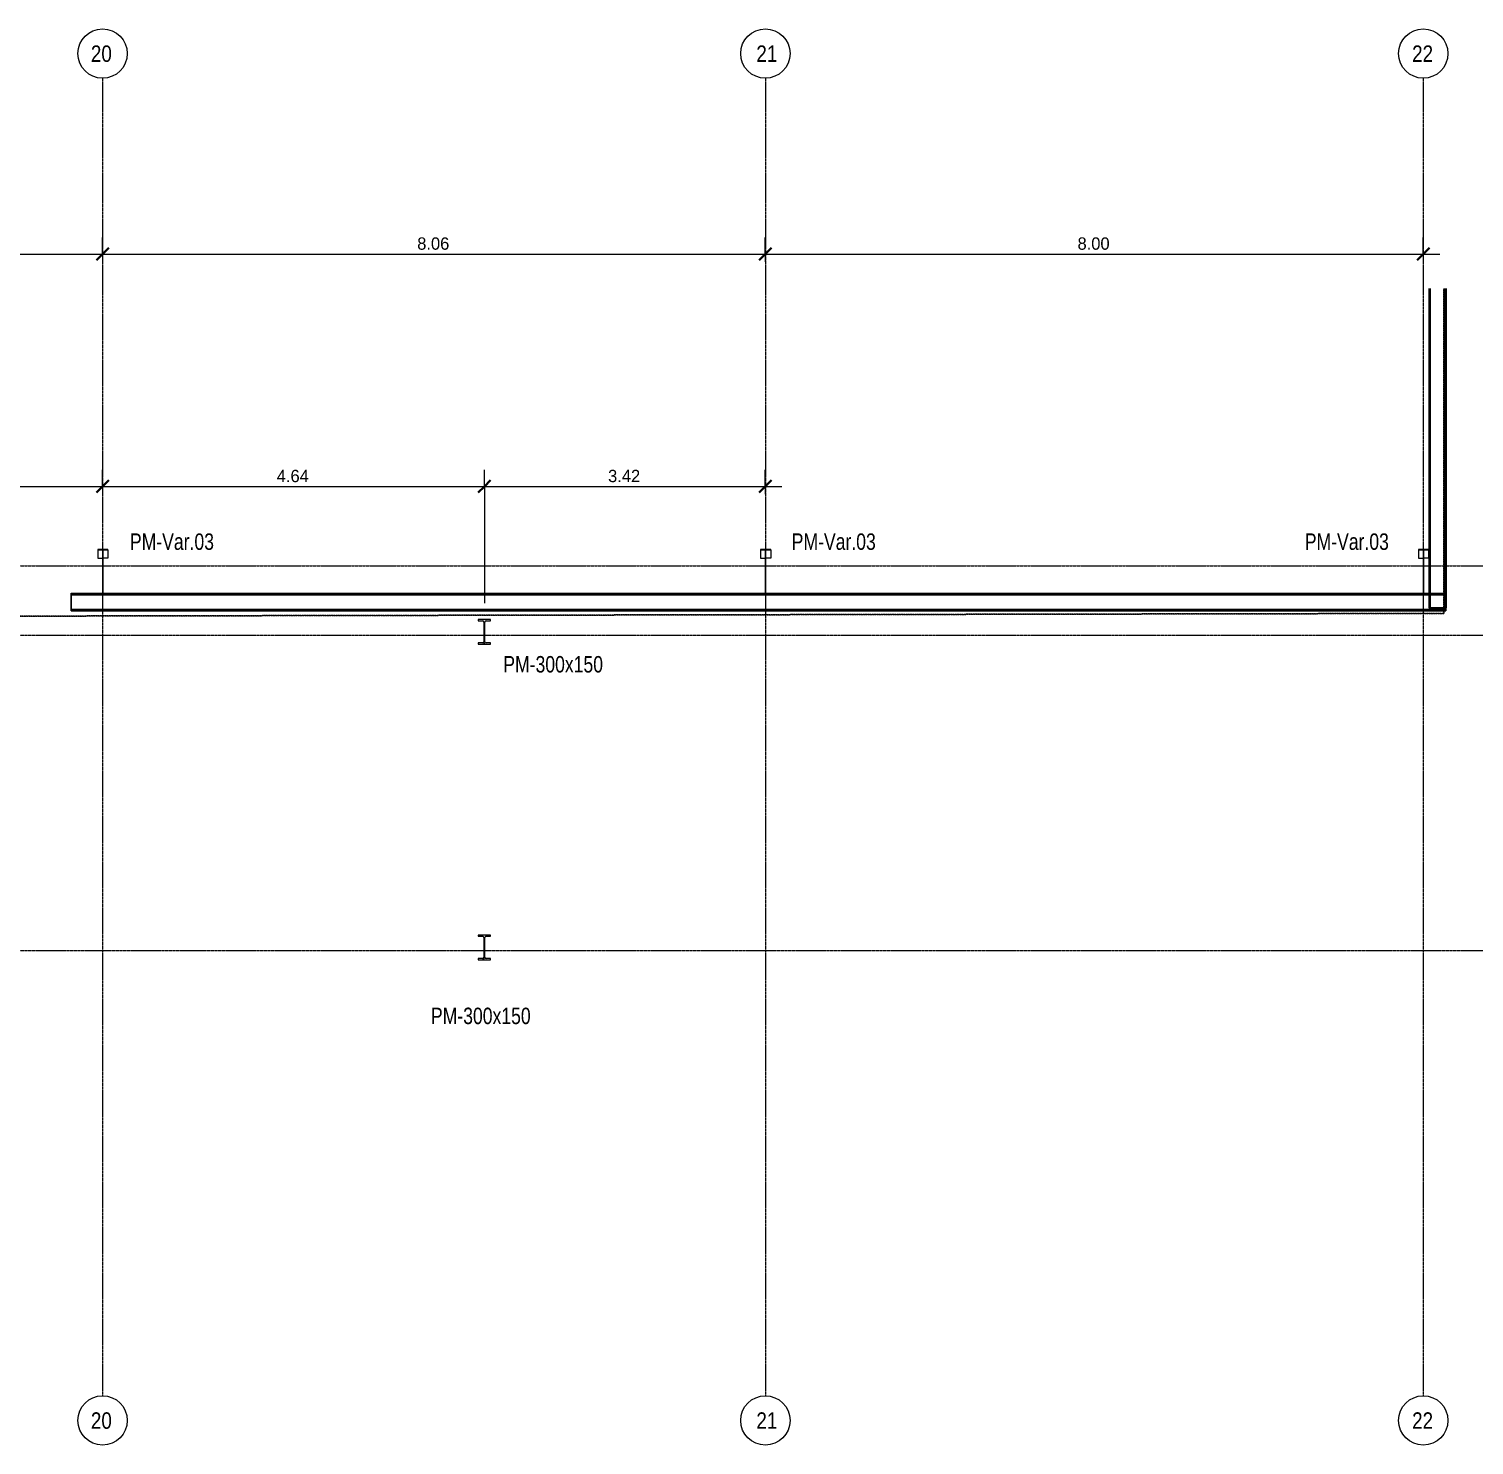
# Model space of a CAD drawing. Header units: centimetres. Extents: x -13763 to -5005, y -754 to 6606.
# Drawn here: x -8187 to -6429, y -754 to 969 of the extents above; entities that cross this region are included whole.
import ezdxf

# ---------------------------------------------------------------- set-up
doc = ezdxf.new("R2010")
doc.units = ezdxf.units.CM
doc.linetypes.add('_Overhead', pattern=[0.47625, 0.3175, -0.15875])
doc.linetypes.add('Grid Line', pattern=[2.2225, 1.27, -0.3175, 0.3175, -0.3175])
for name, color, linetype, lineweight in [('A-ANNO-DIMS', 7, 'Continuous', 9), ('A-ANNO-DIMS-100', 7, 'Continuous', 9), ('A-FLOR', 7, 'Continuous', 9), ('S-BEAM', 7, 'Continuous', 9), ('S-COLS', 7, 'Continuous', 9), ('S-COLS-IDEN', 7, 'Continuous', 9), ('S-GRID', 7, 'Continuous', 9), ('S-GRID-IDEN', 7, 'Continuous', 9)]:
    doc.layers.add(name, color=color, linetype=linetype, lineweight=lineweight)
doc.styles.add('Century Gothic_2', font='GOTHIC.TTF', dxfattribs={"width": 0.8, "height": 20})
doc.styles.add('Century Gothic_3', font='GOTHIC.TTF', dxfattribs={"height": 15})
doc.styles.add('Saira Condensed_1', font='SairaCondensed-Regular.ttf', dxfattribs={"height": 20})
doc.dimstyles.new('FCA_N_Cotas_E100_2', dxfattribs={"dimscale": 30.48, "dimtxt": 15.662524, "dimasz": 0.492126, "dimexe": 0.656168, "dimexo": 0.656168, "dimgap": 0.032808, "dimtad": 1, "dimlfac": 0.01, "dimrnd": 0.01, "dimzin": 0, "dimdsep": 46, "dimtxsty": 'Century Gothic_3', "dimblk1": 'OBLIQUE', "dimblk2": 'OBLIQUE', "dimsah": 1, "dimcen": 0.09, "dimdle": 0.656168, "dimadec": 3, "dimazin": 2, "dimtfac": 1, "dimtdec": 4, "dimtix": 1, "dimtmove": 0, "dimatfit": 3, "dimfxl": 1, "dimtvp": 1, "dimtolj": 1, "dimtzin": 0, "dimarcsym": 2})

# ---------------------------------------------------------------- blocks, each defined once
blk = doc.blocks.new('UC-Perfil universal-Pilar - 300 x 150-V33-N01 - Planta - Detalle planta 03')
at = {"layer": 'S-COLS'}
h = blk.add_hatch(dxfattribs=at)
h.set_pattern_fill('FP_34', color=256, style=0, pattern_type=2)
h.set_pattern_definition([(45, (10261.586, -6142.14), (-25.14472, 25.14472), []), (45, (10261.586, -6104.04), (-25.14472, 25.14472), [])])
h.paths.add_polyline_path([(7.5, -15), (7.5, -13.5), (2, -13.5), (0.9, -13), (0.5, -11.9), (0.5, 11.9), (0.9, 13), (2, 13.5), (7.5, 13.5), (7.5, 15), (-7.5, 15), (-7.5, 13.5), (-2, 13.5), (-0.9, 13), (-0.5, 11.9), (-0.5, -11.9), (-0.9, -13), (-2, -13.5), (-7.5, -13.5), (-7.5, -15)])
at = {"layer": 'S-COLS', "lineweight": 18}
for p, q in [((7.5, 15), (-7.5, 15)), ((-7.5, 15), (-7.5, 13.5)), ((-7.5, 13.5), (-2, 13.5)), ((-0.5, 11.9), (-0.5, -11.9)), ((0.5, -11.9), (0.5, 11.9)), ((2, 13.5), (7.5, 13.5)), ((7.5, 13.5), (7.5, 15)), ((-2, -13.5), (-7.5, -13.5)), ((-7.5, -13.5), (-7.5, -15)), ((-7.5, -15), (7.5, -15)), ((7.5, -13.5), (2, -13.5)), ((7.5, -15), (7.5, -13.5))]:
    blk.add_line(p, q, dxfattribs=at)
for centre, start, end in [((-2, 11.9), 0, 90), ((2, 11.9), 90, 180), ((-2, -11.9), 270, 0), ((2, -11.9), 180, 270)]:
    blk.add_arc(centre, 1.52, start, end, dxfattribs=at)
blk = doc.blocks.new('UC-Perfil universal-Pilar - 300 x 150-V34-N01 - Planta - Detalle planta 03')
at = {"layer": 'S-COLS'}
h = blk.add_hatch(dxfattribs=at)
h.set_pattern_fill('FP_35', color=256, style=0, pattern_type=2)
h.set_pattern_definition([(45, (10261.586, -6525.943), (-25.14472, 25.14472), []), (45, (10261.586, -6487.843), (-25.14472, 25.14472), [])])
h.paths.add_polyline_path([(7.5, -15), (7.5, -13.5), (2, -13.5), (0.9, -13), (0.5, -11.9), (0.5, 11.9), (0.9, 13), (2, 13.5), (7.5, 13.5), (7.5, 15), (-7.5, 15), (-7.5, 13.5), (-2, 13.5), (-0.9, 13), (-0.5, 11.9), (-0.5, -11.9), (-0.9, -13), (-2, -13.5), (-7.5, -13.5), (-7.5, -15)])
at = {"layer": 'S-COLS', "lineweight": 18}
for p, q in [((7.5, 15), (-7.5, 15)), ((-7.5, 15), (-7.5, 13.5)), ((-7.5, 13.5), (-2, 13.5)), ((-0.5, 11.9), (-0.5, -11.9)), ((0.5, -11.9), (0.5, 11.9)), ((2, 13.5), (7.5, 13.5)), ((7.5, 13.5), (7.5, 15)), ((-2, -13.5), (-7.5, -13.5)), ((-7.5, -13.5), (-7.5, -15)), ((-7.5, -15), (7.5, -15)), ((7.5, -13.5), (2, -13.5)), ((7.5, -15), (7.5, -13.5))]:
    blk.add_line(p, q, dxfattribs=at)
for centre, start, end in [((-2, 11.9), 0, 90), ((2, 11.9), 90, 180), ((-2, -11.9), 270, 0), ((2, -11.9), 180, 270)]:
    blk.add_arc(centre, 1.52, start, end, dxfattribs=at)
blk = doc.blocks.new('Costanera Perfil Z - Parametrizado - h_22cm-1724570-N01 - Planta - Detalle planta 03')
at = {"layer": 'S-BEAM', "color": 253, "true_color": 0xaaaaaa}
for p, q in [((-10.7, -578.6), (-10.7, -896.2)), ((-10.7, -578.6), (-10.7, -896.2)), ((-10.4, -578.6), (-10.4, -949.3)), ((-10.4, -578.6), (-10.4, -967.2)), ((-8.8, -578.6), (-8.8, -949.3)), ((-8.8, -578.6), (-8.8, -949.3)), ((8.8, -578.6), (8.8, -967.2)), ((8.8, -578.6), (8.8, -967.2)), ((10.4, -578.6), (10.4, -967.2)), ((10.4, -578.6), (10.4, -967.2)), ((10.7, -967.2), (10.7, -578.6)), ((10.7, -578.6), (10.7, -967.2)), ((-10.7, -896.2), (-10.7, -897.3)), ((-10.7, -897), (-10.7, -949.8)), ((-10.7, -897.3), (-10.7, -949.3)), ((-10.7, -949.3), (-10.7, -949.8)), ((-10.4, -949.3), (-10.4, -951.3)), ((-8.8, -949.3), (-8.8, -951.3)), ((-8.8, -949.3), (-8.8, -951.3)), ((-10.7, -949.8), (-10.7, -950.4)), ((-10.7, -950.4), (-10.7, -967.2)), ((-10.7, -950.4), (-10.7, -951.3)), ((-10.7, -951.3), (-10.7, -967.2)), ((-10.4, -951.3), (-10.4, -967.2)), ((-8.8, -951.3), (-8.8, -967.2)), ((-8.8, -951.3), (-8.8, -967.2)), ((8.8, -967.2), (-10.7, -967.2)), ((-10.7, -967.2), (-10.4, -967.2)), ((-10.4, -967.2), (-8.8, -967.2)), ((-8.8, -967.2), (-10.4, -967.2)), ((-10.4, -967.2), (8.8, -967.2)), ((10.7, -967.2), (8.8, -967.2)), ((8.8, -967.2), (10.4, -967.2)), ((10.4, -967.2), (8.8, -967.2)), ((8.8, -967.2), (10.4, -967.2)), ((10.4, -967.2), (10.7, -967.2))]:
    blk.add_line(p, q, dxfattribs=at)
blk = doc.blocks.new('Costanera Perfil Z - Parametrizado - h_22cm-V35-N01 - Planta - Detalle planta 03')
at = {"layer": 'S-BEAM', "color": 253, "true_color": 0xaaaaaa}
for p, q in [((-10.7, -578.6), (-10.7, -896.2)), ((-10.7, -578.6), (-10.7, -896.2)), ((-10.4, -578.6), (-10.4, -949.3)), ((-10.4, -578.6), (-10.4, -949.3)), ((-8.8, -578.6), (-8.8, -949.3)), ((-8.8, -578.6), (-8.8, -949.3)), ((8.8, -578.6), (8.8, -949.3)), ((8.8, -578.6), (8.8, -949.3)), ((10.4, -578.6), (10.4, -967.2)), ((10.4, -578.6), (10.4, -967.2)), ((10.7, -967.2), (10.7, -578.6)), ((10.7, -578.6), (10.7, -967.2)), ((-10.7, -896.2), (-10.7, -902)), ((-10.7, -896.2), (-10.7, -902.2)), ((-10.7, -902), (-10.7, -949.3)), ((-10.7, -902.2), (-10.7, -949.3)), ((-10.7, -949.3), (-10.7, -949.6)), ((-10.7, -949.3), (-10.7, -949.6)), ((-10.4, -949.3), (-10.4, -949.6)), ((-10.4, -949.3), (-10.4, -949.6)), ((-8.8, -949.3), (-8.8, -949.6)), ((-8.8, -949.3), (-8.8, -949.6)), ((8.8, -949.3), (8.8, -949.6)), ((8.8, -949.3), (8.8, -949.6)), ((-10.7, -949.6), (-10.7, -949.8)), ((-10.7, -949.6), (-10.7, -949.8)), ((-10.7, -949.8), (-10.7, -950.4)), ((-10.7, -949.8), (-10.7, -950.4)), ((-10.7, -950.4), (-10.7, -951.3)), ((-10.7, -950.4), (-10.7, -951.3)), ((-10.7, -951.3), (-10.7, -967.2)), ((-10.7, -951.3), (-10.7, -967.2)), ((-10.4, -949.6), (-10.4, -951.3)), ((-10.4, -949.6), (-10.4, -951.3)), ((-10.4, -951.3), (-10.4, -967.2)), ((-10.4, -951.3), (-10.4, -967.2)), ((-8.8, -949.6), (-8.8, -951.3)), ((-8.8, -949.6), (-8.8, -951.3)), ((-8.8, -951.3), (-8.8, -967.2)), ((-8.8, -951.3), (-8.8, -967.2)), ((8.8, -949.6), (8.8, -951.3)), ((8.8, -949.6), (8.8, -951.3)), ((8.8, -951.3), (8.8, -967.2)), ((8.8, -951.3), (8.8, -967.2)), ((-10.4, -967.2), (-10.7, -967.2)), ((-10.7, -967.2), (-10.4, -967.2)), ((-8.8, -967.2), (-10.4, -967.2)), ((-10.4, -967.2), (-8.8, -967.2)), ((-8.8, -967.2), (-10.4, -967.2)), ((-10.4, -967.2), (-8.8, -967.2)), ((8.8, -967.2), (-8.8, -967.2)), ((-8.8, -967.2), (8.8, -967.2)), ((10.3, -967.2), (8.8, -967.2)), ((8.8, -967.2), (10.3, -967.2)), ((10.3, -967.2), (8.8, -967.2)), ((8.8, -967.2), (10.3, -967.2)), ((10.4, -967.2), (10.3, -967.2)), ((10.3, -967.2), (10.4, -967.2)), ((10.4, -967.2), (10.3, -967.2)), ((10.3, -967.2), (10.4, -967.2)), ((10.7, -967.2), (10.4, -967.2)), ((10.4, -967.2), (10.7, -967.2))]:
    blk.add_line(p, q, dxfattribs=at)
blk = doc.blocks.new('Costanera Perfil Z - Parametrizado - h_22cm-V36-N01 - Planta - Detalle planta 03')
at = {"layer": 'S-BEAM', "color": 253, "true_color": 0xaaaaaa}
for p, q in [((-10.7, -578.6), (-10.7, -896.2)), ((-10.7, -578.6), (-10.7, -896.2)), ((-10.4, -578.6), (-10.4, -949.3)), ((-10.4, -578.6), (-10.4, -949.3)), ((-8.8, -578.6), (-8.8, -949.3)), ((-8.8, -578.6), (-8.8, -949.3)), ((8.8, -578.6), (8.8, -949.3)), ((8.8, -578.6), (8.8, -949.3)), ((10.4, -578.6), (10.4, -967.2)), ((10.4, -578.6), (10.4, -967.2)), ((10.7, -967.2), (10.7, -578.6)), ((10.7, -578.6), (10.7, -967.2)), ((-10.7, -896.2), (-10.7, -906.7)), ((-10.7, -896.2), (-10.7, -906.7)), ((-10.7, -906.7), (-10.7, -949.3)), ((-10.7, -906.7), (-10.7, -949.3)), ((-10.7, -949.3), (-10.7, -949.6)), ((-10.7, -949.3), (-10.7, -949.6)), ((-10.4, -949.3), (-10.4, -949.6)), ((-10.4, -949.3), (-10.4, -949.6)), ((-8.8, -949.3), (-8.8, -949.6)), ((-8.8, -949.3), (-8.8, -949.6)), ((8.8, -949.3), (8.8, -949.6)), ((8.8, -949.3), (8.8, -949.6)), ((-10.7, -949.6), (-10.7, -949.8)), ((-10.7, -949.6), (-10.7, -949.8)), ((-10.7, -949.8), (-10.7, -950.4)), ((-10.7, -949.8), (-10.7, -950.4)), ((-10.7, -950.4), (-10.7, -951.3)), ((-10.7, -950.4), (-10.7, -951.3)), ((-10.7, -951.3), (-10.7, -967.2)), ((-10.7, -951.3), (-10.7, -967.2)), ((-10.4, -949.6), (-10.4, -951.3)), ((-10.4, -949.6), (-10.4, -951.3)), ((-10.4, -951.3), (-10.4, -967.2)), ((-10.4, -951.3), (-10.4, -967.2)), ((-8.8, -949.6), (-8.8, -951.3)), ((-8.8, -949.6), (-8.8, -951.3)), ((-8.8, -951.3), (-8.8, -967.2)), ((-8.8, -951.3), (-8.8, -967.2)), ((8.8, -949.6), (8.8, -951.3)), ((8.8, -949.6), (8.8, -951.3)), ((8.8, -951.3), (8.8, -967.2)), ((8.8, -951.3), (8.8, -967.2)), ((-10.4, -967.2), (-10.7, -967.2)), ((-10.7, -967.2), (-10.4, -967.2)), ((-8.8, -967.2), (-10.4, -967.2)), ((-10.4, -967.2), (-8.8, -967.2)), ((-8.8, -967.2), (-10.4, -967.2)), ((-10.4, -967.2), (-8.8, -967.2)), ((8.8, -967.2), (-8.8, -967.2)), ((-8.8, -967.2), (8.8, -967.2)), ((10.3, -967.2), (8.8, -967.2)), ((8.8, -967.2), (10.3, -967.2)), ((10.3, -967.2), (8.8, -967.2)), ((8.8, -967.2), (10.3, -967.2)), ((10.4, -967.2), (10.3, -967.2)), ((10.3, -967.2), (10.4, -967.2)), ((10.4, -967.2), (10.3, -967.2)), ((10.3, -967.2), (10.4, -967.2)), ((10.7, -967.2), (10.4, -967.2)), ((10.4, -967.2), (10.7, -967.2))]:
    blk.add_line(p, q, dxfattribs=at)
blk = doc.blocks.new('Costanera Perfil Z - Parametrizado - h_22cm-1726051-N01 - Planta - Detalle planta 03')
at = {"layer": 'S-BEAM', "color": 253, "true_color": 0xaaaaaa}
for p, q in [((-10.7, 836.2), (8.8, 836.2)), ((-10.4, 836.2), (-10.7, 836.2)), ((-10.7, -836.2), (-10.7, 836.2)), ((-10.7, 836.2), (-10.7, -836.2)), ((10.7, 836.2), (-10.4, 836.2)), ((-10.4, 836.2), (-8.8, 836.2)), ((-8.8, 836.2), (-10.4, 836.2)), ((-10.4, 836.2), (-10.4, -836.2)), ((-10.4, 836.2), (-10.4, -836.2)), ((-8.8, 836.2), (-8.8, -836.2)), ((-8.8, 836.2), (-8.8, -836.2)), ((8.8, 836.2), (10.4, 836.2)), ((10.4, 836.2), (8.8, 836.2)), ((8.8, 836.2), (10.7, 836.2)), ((8.8, 836.2), (8.8, -815.2)), ((8.8, 836.2), (8.8, -815.2)), ((10.4, 836.2), (10.4, 798.1)), ((10.4, 836.2), (10.4, 798.1)), ((10.7, 836.2), (10.7, 798.1)), ((10.7, 836.2), (10.7, 798.1)), ((10.4, 797.4), (10.4, -8.2)), ((10.4, 797.4), (10.4, -8.2)), ((10.7, 797.4), (10.7, -8.2)), ((10.7, 797.4), (10.7, -8.2)), ((10.4, -8.9), (10.4, -808.6)), ((10.4, -8.9), (10.4, -808.6)), ((10.7, -8.9), (10.7, -808.6)), ((10.7, -8.9), (10.7, -808.6)), ((8.8, -815.2), (8.8, -834.7)), ((8.8, -815.2), (8.8, -834.7)), ((10.4, -809.3), (10.4, -815.2)), ((10.4, -809.3), (10.4, -815.2)), ((10.4, -815.2), (10.4, -834.7)), ((10.4, -815.2), (10.4, -815.5)), ((10.4, -815.5), (10.4, -817.1)), ((10.4, -817.1), (10.4, -834.7)), ((10.7, -809.3), (10.7, -815.2)), ((10.7, -809.3), (10.7, -815.2)), ((10.7, -815.2), (10.7, -815.5)), ((10.7, -815.2), (10.7, -834.7)), ((10.7, -815.5), (10.7, -817.1)), ((10.7, -817.1), (10.7, -834.7)), ((-10.7, -836.2), (-10.4, -836.2)), ((-7.1, -836.2), (-10.7, -836.2)), ((-10.4, -836.2), (-8.8, -836.2)), ((-8.8, -836.2), (-10.4, -836.2)), ((-10.4, -836.2), (-7.1, -836.2)), ((-7.1, -836.2), (8.8, -836.2)), ((8.8, -836.2), (-7.1, -836.2)), ((8.8, -834.7), (8.8, -836.2)), ((8.8, -834.7), (8.8, -836.2)), ((8.8, -836.2), (10.4, -836.2)), ((10.7, -836.2), (8.8, -836.2)), ((8.8, -836.2), (10.4, -836.2)), ((10.4, -836.2), (8.8, -836.2)), ((10.4, -834.7), (10.4, -836.2)), ((10.4, -834.7), (10.4, -836.2)), ((10.4, -836.2), (10.7, -836.2)), ((10.7, -834.7), (10.7, -836.2)), ((10.7, -834.7), (10.7, -836.2))]:
    blk.add_line(p, q, dxfattribs=at)
blk = doc.blocks.new('Costanera Perfil Z - Parametrizado - h_22cm-V37-N01 - Planta - Detalle planta 03')
at = {"layer": 'S-BEAM', "color": 253, "true_color": 0xaaaaaa}
for p, q in [((-10.7, 836.2), (-10.4, 836.2)), ((-10.4, 836.2), (-10.7, 836.2)), ((-10.7, -836.2), (-10.7, 836.2)), ((-10.7, 836.2), (-10.7, -836.2)), ((-10.4, 836.2), (-8.8, 836.2)), ((-8.8, 836.2), (-10.4, 836.2)), ((-10.4, 836.2), (-8.8, 836.2)), ((-8.8, 836.2), (-10.4, 836.2)), ((-10.4, 836.2), (-10.4, -836.2)), ((-10.4, 836.2), (-10.4, -836.2)), ((-8.8, 836.2), (8.8, 836.2)), ((8.8, 836.2), (-8.8, 836.2)), ((-8.8, 836.2), (-8.8, -836.2)), ((-8.8, 836.2), (-8.8, -836.2)), ((8.8, 836.2), (10.4, 836.2)), ((10.4, 836.2), (8.8, 836.2)), ((8.8, 836.2), (10.4, 836.2)), ((10.4, 836.2), (8.8, 836.2)), ((8.8, 836.2), (8.8, -815.2)), ((8.8, 836.2), (8.8, -815.2)), ((10.4, 836.2), (10.7, 836.2)), ((10.7, 836.2), (10.4, 836.2)), ((10.4, 836.2), (10.4, 798.1)), ((10.4, 836.2), (10.4, 798.1)), ((10.7, 836.2), (10.7, 798.1)), ((10.7, 836.2), (10.7, 798.1)), ((10.4, 797.4), (10.4, -8.2)), ((10.4, 797.4), (10.4, -8.2)), ((10.7, 797.4), (10.7, -8.2)), ((10.7, 797.4), (10.7, -8.2)), ((10.4, -8.9), (10.4, -808.6)), ((10.4, -8.9), (10.4, -808.6)), ((10.7, -8.9), (10.7, -808.6)), ((10.7, -8.9), (10.7, -808.6)), ((8.8, -815.2), (8.8, -815.5)), ((8.8, -815.2), (8.8, -815.5)), ((8.8, -815.5), (8.8, -817.1)), ((8.8, -815.5), (8.8, -817.1)), ((8.8, -817.1), (8.8, -834.7)), ((8.8, -817.1), (8.8, -834.7)), ((10.4, -809.3), (10.4, -815.2)), ((10.4, -809.3), (10.4, -815.2)), ((10.4, -815.2), (10.4, -815.5)), ((10.4, -815.2), (10.4, -815.5)), ((10.4, -815.5), (10.4, -817.1)), ((10.4, -815.5), (10.4, -817.1)), ((10.4, -817.1), (10.4, -834.7)), ((10.4, -817.1), (10.4, -834.7)), ((10.7, -809.3), (10.7, -815.2)), ((10.7, -809.3), (10.7, -815.2)), ((10.7, -815.2), (10.7, -815.5)), ((10.7, -815.2), (10.7, -815.5)), ((10.7, -815.5), (10.7, -817.1)), ((10.7, -815.5), (10.7, -817.1)), ((10.7, -817.1), (10.7, -834.7)), ((10.7, -817.1), (10.7, -834.7)), ((-10.7, -836.2), (-10.4, -836.2)), ((-10.4, -836.2), (-10.7, -836.2)), ((-10.4, -836.2), (-8.8, -836.2)), ((-8.8, -836.2), (-10.4, -836.2)), ((-10.4, -836.2), (-8.8, -836.2)), ((-8.8, -836.2), (-10.4, -836.2)), ((-8.8, -836.2), (-7.1, -836.2)), ((-7.1, -836.2), (-8.8, -836.2)), ((-7.1, -836.2), (8.8, -836.2)), ((8.8, -836.2), (-7.1, -836.2)), ((8.8, -834.7), (8.8, -836.2)), ((8.8, -834.7), (8.8, -836.2)), ((8.8, -836.2), (10.4, -836.2)), ((10.4, -836.2), (8.8, -836.2)), ((8.8, -836.2), (10.4, -836.2)), ((10.4, -836.2), (8.8, -836.2)), ((10.4, -834.7), (10.4, -836.2)), ((10.4, -834.7), (10.4, -836.2)), ((10.4, -836.2), (10.7, -836.2)), ((10.7, -836.2), (10.4, -836.2)), ((10.7, -834.7), (10.7, -836.2)), ((10.7, -834.7), (10.7, -836.2))]:
    blk.add_line(p, q, dxfattribs=at)
blk = doc.blocks.new('Costanera Perfil Z - Parametrizado - h_22cm-V39-N01 - Planta - Detalle planta 03')
at = {"layer": 'S-BEAM', "color": 253, "true_color": 0xaaaaaa}
for p, q in [((-10.7, 836.2), (-10.4, 836.2)), ((-10.4, 836.2), (-10.7, 836.2)), ((-10.7, -833.7), (-10.7, 836.2)), ((-10.7, 836.2), (-10.7, -836.2)), ((-10.4, 836.2), (-8.8, 836.2)), ((-8.8, 836.2), (-10.4, 836.2)), ((-10.4, 836.2), (-8.8, 836.2)), ((-8.8, 836.2), (-10.4, 836.2)), ((-10.4, 836.2), (-10.4, -833.7)), ((-10.4, 836.2), (-10.4, -836.2)), ((-8.8, 836.2), (8.8, 836.2)), ((8.8, 836.2), (-8.8, 836.2)), ((-8.8, 836.2), (-8.8, -833.7)), ((-8.8, 836.2), (-8.8, -833.7)), ((8.8, 836.2), (10.4, 836.2)), ((10.4, 836.2), (8.8, 836.2)), ((8.8, 836.2), (10.4, 836.2)), ((10.4, 836.2), (8.8, 836.2)), ((8.8, 836.2), (8.8, -815.2)), ((8.8, 836.2), (8.8, -815.2)), ((10.4, 836.2), (10.7, 836.2)), ((10.7, 836.2), (10.4, 836.2)), ((10.4, 836.2), (10.4, 798.1)), ((10.4, 836.2), (10.4, 798.1)), ((10.7, 836.2), (10.7, 798.1)), ((10.7, 836.2), (10.7, 798.1)), ((10.4, 797.4), (10.4, -8.2)), ((10.4, 797.4), (10.4, -8.2)), ((10.7, 797.4), (10.7, -8.2)), ((10.7, 797.4), (10.7, -8.2)), ((10.4, -8.9), (10.4, -808.6)), ((10.4, -8.9), (10.4, -808.6)), ((10.7, -8.9), (10.7, -808.6)), ((10.7, -8.9), (10.7, -808.6)), ((8.8, -815.2), (8.8, -815.5)), ((8.8, -815.2), (8.8, -815.5)), ((8.8, -815.5), (8.8, -817.1)), ((8.8, -815.5), (8.8, -817.1)), ((8.8, -817.1), (8.8, -834.7)), ((8.8, -817.1), (8.8, -834.7)), ((10.4, -809.3), (10.4, -815.2)), ((10.4, -809.3), (10.4, -815.2)), ((10.4, -815.2), (10.4, -815.5)), ((10.4, -815.2), (10.4, -815.5)), ((10.4, -815.5), (10.4, -817.1)), ((10.4, -815.5), (10.4, -817.1)), ((10.4, -817.1), (10.4, -834.7)), ((10.4, -817.1), (10.4, -834.7)), ((10.7, -809.3), (10.7, -815.2)), ((10.7, -809.3), (10.7, -815.2)), ((10.7, -815.2), (10.7, -815.5)), ((10.7, -815.2), (10.7, -815.5)), ((10.7, -815.5), (10.7, -817.1)), ((10.7, -815.5), (10.7, -817.1)), ((10.7, -817.1), (10.7, -834.7)), ((10.7, -817.1), (10.7, -834.7)), ((-10.7, -836.2), (-10.7, -833.8)), ((-10.7, -836.2), (-10.4, -836.2)), ((-10.4, -836.2), (-10.7, -836.2)), ((-10.4, -833.8), (-10.4, -836.2)), ((-10.4, -836.2), (-8.8, -836.2)), ((-8.8, -836.2), (-10.4, -836.2)), ((-10.4, -836.2), (-8.8, -836.2)), ((-8.8, -836.2), (-10.4, -836.2)), ((-8.8, -833.8), (-8.8, -836.2)), ((-8.8, -833.8), (-8.8, -836.2)), ((-8.8, -836.2), (-7.1, -836.2)), ((-7.1, -836.2), (-8.8, -836.2)), ((-7.1, -836.2), (8.8, -836.2)), ((8.8, -836.2), (-7.1, -836.2)), ((8.8, -834.7), (8.8, -836.2)), ((8.8, -834.7), (8.8, -836.2)), ((8.8, -836.2), (10.4, -836.2)), ((10.4, -836.2), (8.8, -836.2)), ((8.8, -836.2), (10.4, -836.2)), ((10.4, -836.2), (8.8, -836.2)), ((10.4, -834.7), (10.4, -836.2)), ((10.4, -834.7), (10.4, -836.2)), ((10.4, -836.2), (10.7, -836.2)), ((10.7, -836.2), (10.4, -836.2)), ((10.7, -834.7), (10.7, -836.2)), ((10.7, -834.7), (10.7, -836.2))]:
    blk.add_line(p, q, dxfattribs=at)
blk = doc.blocks.new('Grid - 3mm-1819951-N01 - Planta - Detalle planta 03')
at = {"layer": 'S-GRID-IDEN', "color": 253, "true_color": 0xaaaaaa}
blk.add_circle((0, 0), 0.3, dxfattribs=at)
blk = doc.blocks.new('DIMBLOCK52-N01 - Planta - Detalle planta 03')
at = {"layer": 'A-ANNO-DIMS-100'}
for p, q in [((-8898.4, 694.8), (-8898.4, 714.8)), ((-8097.8, 694.8), (-8097.8, 714.8)), ((-8898.4, 694.8), (-8097.8, 694.8)), ((-8898.4, 694.8), (-8898.4, 685.5)), ((-8097.8, 694.8), (-8097.8, 685.5))]:
    blk.add_line(p, q, dxfattribs=at)
at = {"layer": 'A-ANNO-DIMS-100', "lineweight": 35}
for p, q in [((-8898.4, 694.8), (-8905.9, 687.3)), ((-8898.4, 694.8), (-8890.9, 702.3)), ((-8097.8, 694.8), (-8105.3, 687.3)), ((-8097.8, 694.8), (-8090.3, 702.3))]:
    blk.add_line(p, q, dxfattribs=at)
at = {"layer": 'A-ANNO-DIMS-100', "color": 0, "insert": (-8518.5, 715.1), "char_height": 15, "width": 48.927, "attachment_point": 1, "line_spacing_factor": 0.984502, "style": 'Century Gothic_3'}
blk.add_mtext('8.01', dxfattribs=at)
blk = doc.blocks.new('_Oblique')
at = {"color": 0, "linetype": 'ByBlock', "lineweight": -2}
blk.add_line((-0.5, -0.5), (0.5, 0.5), dxfattribs=at)
blk = doc.blocks.new('DIMBLOCK53-N01 - Planta - Detalle planta 03')
at = {"layer": 'A-ANNO-DIMS-100'}
for p, q in [((-8097.8, 694.8), (-8097.8, 714.8)), ((-7291.5, 694.8), (-7291.5, 714.8)), ((-8097.8, 694.8), (-7291.5, 694.8)), ((-8097.8, 694.8), (-8097.8, 685.5)), ((-7291.5, 694.8), (-7291.5, 685.5))]:
    blk.add_line(p, q, dxfattribs=at)
at = {"layer": 'A-ANNO-DIMS-100', "lineweight": 35}
for p, q in [((-8097.8, 694.8), (-8105.3, 687.3)), ((-8097.8, 694.8), (-8090.3, 702.3)), ((-7291.5, 694.8), (-7299, 687.3)), ((-7291.5, 694.8), (-7284, 702.3))]:
    blk.add_line(p, q, dxfattribs=at)
at = {"layer": 'A-ANNO-DIMS-100', "color": 0, "insert": (-7715, 715.1), "char_height": 15, "width": 48.927, "attachment_point": 1, "line_spacing_factor": 0.984502, "style": 'Century Gothic_3'}
blk.add_mtext('8.06', dxfattribs=at)
blk = doc.blocks.new('DIMBLOCK54-N01 - Planta - Detalle planta 03')
at = {"layer": 'A-ANNO-DIMS-100'}
for p, q in [((-7291.5, 694.8), (-7291.5, 714.8)), ((-6491.1, 694.8), (-6491.1, 714.8)), ((-7291.5, 694.8), (-6471.1, 694.8)), ((-7291.5, 694.8), (-7291.5, 685.5)), ((-6491.1, 694.8), (-6491.1, 685.5))]:
    blk.add_line(p, q, dxfattribs=at)
at = {"layer": 'A-ANNO-DIMS-100', "lineweight": 35}
for p, q in [((-7291.5, 694.8), (-7299, 687.3)), ((-7291.5, 694.8), (-7284, 702.3)), ((-6491.1, 694.8), (-6498.6, 687.3)), ((-6491.1, 694.8), (-6483.6, 702.3))]:
    blk.add_line(p, q, dxfattribs=at)
at = {"layer": 'A-ANNO-DIMS-100', "color": 0, "insert": (-6911.7, 715.1), "char_height": 15, "width": 48.927, "attachment_point": 1, "line_spacing_factor": 0.984502, "style": 'Century Gothic_3'}
blk.add_mtext('8.00', dxfattribs=at)
blk = doc.blocks.new('DIMBLOCK59-N01 - Planta - Detalle planta 03')
at = {"layer": 'A-ANNO-DIMS-100'}
for p, q in [((-8538.8, 412.1), (-8538.8, 432.1)), ((-8097.8, 412.1), (-8097.8, 432.1)), ((-8538.8, 412.1), (-8097.8, 412.1)), ((-8538.8, 412.1), (-8538.8, 266.1)), ((-8097.8, 412.1), (-8097.8, 402.7))]:
    blk.add_line(p, q, dxfattribs=at)
at = {"layer": 'A-ANNO-DIMS-100', "lineweight": 35}
for p, q in [((-8538.8, 412.1), (-8546.3, 404.6)), ((-8538.8, 412.1), (-8531.3, 419.6)), ((-8097.8, 412.1), (-8105.3, 404.6)), ((-8097.8, 412.1), (-8090.3, 419.6))]:
    blk.add_line(p, q, dxfattribs=at)
at = {"layer": 'A-ANNO-DIMS-100', "color": 0, "insert": (-8338.6, 432.3), "char_height": 15, "width": 48.927, "attachment_point": 1, "line_spacing_factor": 0.984502, "style": 'Century Gothic_3'}
blk.add_mtext('4.41', dxfattribs=at)
blk = doc.blocks.new('DIMBLOCK60-N01 - Planta - Detalle planta 03')
at = {"layer": 'A-ANNO-DIMS-100'}
for p, q in [((-8097.8, 412.1), (-8097.8, 432.1)), ((-7633.3, 412.1), (-7633.3, 432.1)), ((-8097.8, 412.1), (-7633.3, 412.1)), ((-8097.8, 412.1), (-8097.8, 402.7)), ((-7633.3, 412.1), (-7633.3, 270.1))]:
    blk.add_line(p, q, dxfattribs=at)
at = {"layer": 'A-ANNO-DIMS-100', "lineweight": 35}
for p, q in [((-8097.8, 412.1), (-8105.3, 404.6)), ((-8097.8, 412.1), (-8090.3, 419.6)), ((-7633.3, 412.1), (-7640.8, 404.6)), ((-7633.3, 412.1), (-7625.8, 419.6))]:
    blk.add_line(p, q, dxfattribs=at)
at = {"layer": 'A-ANNO-DIMS-100', "color": 0, "insert": (-7885.9, 432.3), "char_height": 15, "width": 48.927, "attachment_point": 1, "line_spacing_factor": 0.984502, "style": 'Century Gothic_3'}
blk.add_mtext('4.64', dxfattribs=at)
blk = doc.blocks.new('DIMBLOCK61-N01 - Planta - Detalle planta 03')
at = {"layer": 'A-ANNO-DIMS-100'}
for p, q in [((-7633.3, 412.1), (-7633.3, 432.1)), ((-7291.5, 412.1), (-7291.5, 432.1)), ((-7633.3, 412.1), (-7271.5, 412.1)), ((-7633.3, 412.1), (-7633.3, 270.1)), ((-7291.5, 412.1), (-7291.5, 402.7))]:
    blk.add_line(p, q, dxfattribs=at)
at = {"layer": 'A-ANNO-DIMS-100', "lineweight": 35}
for p, q in [((-7633.3, 412.1), (-7640.8, 404.6)), ((-7633.3, 412.1), (-7625.8, 419.6)), ((-7291.5, 412.1), (-7299, 404.6)), ((-7291.5, 412.1), (-7284, 419.6))]:
    blk.add_line(p, q, dxfattribs=at)
at = {"layer": 'A-ANNO-DIMS-100', "color": 0, "insert": (-7482.8, 432.3), "char_height": 15, "width": 48.927, "attachment_point": 1, "line_spacing_factor": 0.984502, "style": 'Century Gothic_3'}
blk.add_mtext('3.42', dxfattribs=at)

msp = doc.modelspace()

# ---------------------------------------------------------------- linework, layer by layer
at = {"layer": 'A-FLOR', "color": 8, "linetype": '_Overhead', "true_color": 0x808080}
for p, q in [((-6466.031, 652.982), (-6465.944, 257.578)), ((-6465.944, 257.578), (-6466.031, 652.982)), ((-6465.944, 257.578), (-9839.158, 251.184)), ((-9839.158, 251.184), (-6465.944, 257.578))]:
    msp.add_line(p, q, dxfattribs=at)
at = {"layer": 'S-COLS', "lineweight": 18}
for p, q in [((-8091.234, 335.427), (-8103.734, 335.427)), ((-8103.734, 335.427), (-8103.734, 334.845)), ((-8103.734, 334.845), (-8097.839, 334.845)), ((-8097.839, 334.845), (-8097.839, 281.818)), ((-8097.129, 281.818), (-8097.129, 334.845)), ((-8097.129, 334.845), (-8091.234, 334.845)), ((-8091.234, 334.845), (-8091.234, 335.427)), ((-7284.964, 335.427), (-7297.464, 335.427)), ((-7297.464, 335.427), (-7297.464, 334.845)), ((-7297.464, 334.845), (-7291.569, 334.845)), ((-7291.569, 334.845), (-7291.569, 281.818)), ((-7290.859, 281.818), (-7290.859, 334.845)), ((-7290.859, 334.845), (-7284.964, 334.845)), ((-7284.964, 334.845), (-7284.964, 335.427)), ((-6484.568, 335.427), (-6497.068, 335.427)), ((-6497.068, 335.427), (-6497.068, 334.845)), ((-6497.068, 334.845), (-6491.173, 334.845)), ((-6491.173, 334.845), (-6491.173, 281.818)), ((-6490.463, 281.818), (-6490.463, 334.845)), ((-6490.463, 334.845), (-6484.568, 334.845)), ((-6484.568, 334.845), (-6484.568, 335.427)), ((-8097.839, 281.818), (-8103.734, 281.818)), ((-8103.734, 281.818), (-8103.734, 281.235)), ((-8091.234, 281.818), (-8097.129, 281.818)), ((-8091.234, 281.235), (-8091.234, 281.818)), ((-7291.569, 281.818), (-7297.464, 281.818)), ((-7297.464, 281.818), (-7297.464, 281.235)), ((-7284.964, 281.818), (-7290.859, 281.818)), ((-7284.964, 281.235), (-7284.964, 281.818)), ((-6491.173, 281.818), (-6497.068, 281.818)), ((-6497.068, 281.818), (-6497.068, 281.235)), ((-6484.568, 281.818), (-6490.463, 281.818)), ((-6484.568, 281.235), (-6484.568, 281.818)), ((-8103.734, 281.235), (-8091.234, 281.235)), ((-7297.464, 281.235), (-7284.964, 281.235)), ((-6497.068, 281.235), (-6484.568, 281.235))]:
    msp.add_line(p, q, dxfattribs=at)
at = {"layer": 'S-COLS'}
for p, q in [((-8103.734, 334.845), (-8103.734, 324.913)), ((-8091.234, 334.845), (-8091.234, 324.913)), ((-7297.464, 334.845), (-7297.464, 324.913)), ((-7284.964, 334.845), (-7284.964, 324.913)), ((-6497.068, 334.845), (-6497.068, 324.913)), ((-6484.568, 334.845), (-6484.568, 334.599)), ((-6484.568, 334.599), (-6484.568, 329.633)), ((-8103.734, 324.913), (-8097.839, 324.913)), ((-8091.234, 324.913), (-8097.129, 324.913)), ((-7297.464, 324.913), (-7291.569, 324.913)), ((-7284.964, 324.913), (-7290.859, 324.913)), ((-6497.068, 324.913), (-6491.173, 324.913)), ((-6484.568, 324.913), (-6490.463, 324.913)), ((-6484.568, 329.633), (-6484.568, 324.913))]:
    msp.add_line(p, q, dxfattribs=at)
at = {"layer": 'S-GRID', "color": 253, "linetype": 'Grid Line', "true_color": 0xaaaaaa}
for p, q in [((-8097.753, 908.767), (-8097.753, -694.311)), ((-7291.484, 908.767), (-7291.484, -694.311)), ((-6491.088, 908.767), (-6491.088, -694.311)), ((-10095.122, 315.335), (-5940.997, 315.335)), ((-10095.122, 231.108), (-5940.997, 231.108)), ((-10095.122, -152.695), (-5940.997, -152.695))]:
    msp.add_line(p, q, dxfattribs=at)

# ---------------------------------------------------------------- block references
at = {"layer": 'S-BEAM', "color": 253, "true_color": 0xaaaaaa}
for name in ['Costanera Perfil Z - Parametrizado - h_22cm-1724570-N01 - Planta - Detalle planta 03', 'Costanera Perfil Z - Parametrizado - h_22cm-V35-N01 - Planta - Detalle planta 03', 'Costanera Perfil Z - Parametrizado - h_22cm-V36-N01 - Planta - Detalle planta 03']:
    msp.add_blockref(name, (-6473.822, 1231.628), dxfattribs=at)
at = {"layer": 'S-BEAM', "color": 253, "true_color": 0xaaaaaa, "rotation": 90.00000000000001}
for name in ['Costanera Perfil Z - Parametrizado - h_22cm-1726051-N01 - Planta - Detalle planta 03', 'Costanera Perfil Z - Parametrizado - h_22cm-V37-N01 - Planta - Detalle planta 03', 'Costanera Perfil Z - Parametrizado - h_22cm-V39-N01 - Planta - Detalle planta 03']:
    msp.add_blockref(name, (-7299.726, 271.544), dxfattribs=at)
at = {"layer": 'S-COLS'}
for name, p in [('UC-Perfil universal-Pilar - 300 x 150-V34-N01 - Planta - Detalle planta 03', (-7633.305, 235.108)), ('UC-Perfil universal-Pilar - 300 x 150-V33-N01 - Planta - Detalle planta 03', (-7633.305, -148.695))]:
    msp.add_blockref(name, p, dxfattribs=at)
at = {"layer": 'S-GRID-IDEN', "color": 253, "true_color": 0xaaaaaa, "xscale": 99.99999999999993, "yscale": 99.99999999999993, "zscale": 99.99999999999993, "rotation": 180}
for p in [(-8097.753, 938.767), (-7291.484, 938.767), (-6491.088, 938.767), (-8097.753, -724.311), (-7291.484, -724.311), (-6491.088, -724.311)]:
    msp.add_blockref('Grid - 3mm-1819951-N01 - Planta - Detalle planta 03', p, dxfattribs=at)

# ---------------------------------------------------------------- texts
at = {"layer": 'S-COLS-IDEN', "char_height": 20, "attachment_point": 1, "style": 'Century Gothic_2'}
for s, insert, width in [('PM-Var.03', (-8064.493, 354.92), 134.6835), ('PM-Var.03', (-7259.406, 354.92), 134.6835), ('PM-Var.03', (-6635.199, 354.92), 134.6835), ('PM-300x150', (-7610.28, 205.713), 157.13075), ('PM-300x150', (-7698.28, -222.089), 157.13075)]:
    msp.add_mtext(s, dxfattribs=dict(at, insert=insert, width=width))
at = {"layer": 'S-GRID-IDEN', "color": 253, "true_color": 0xaaaaaa, "char_height": 20, "attachment_point": 1, "style": 'Saira Condensed_1'}
for s, insert, width in [('20', (-8111.98, 948.619), 33.67087), ('21', (-7302.41, 948.619), 25.654), ('22', (-6504.664, 948.619), 32.0675), ('20', (-8111.98, -714.459), 33.67087), ('21', (-7302.41, -714.459), 25.654), ('22', (-6504.664, -714.459), 32.0675)]:
    msp.add_mtext(s, dxfattribs=dict(at, insert=insert, width=width))

# ---------------------------------------------------------------- dimensions: what is measured, and where the dimension line sits
at = {"layer": 'A-ANNO-DIMS'}
for base, p1, p2, override, picture, middle in [((-8097.753, 694.844), (-8898.439, 705.451), (-8097.753, 705.451), {"dimpost": '<>', "dimfxl": 800.686067}, 'DIMBLOCK52-N01 - Planta - Detalle planta 03', (-8498.096, 703.722)), ((-7291.484, 694.844), (-8097.753, 705.451), (-7291.484, 705.451), {"dimpost": '<>', "dimfxl": 806.269244}, 'DIMBLOCK53-N01 - Planta - Detalle planta 03', (-7694.619, 703.722)), ((-6491.088, 694.844), (-7291.484, 705.451), (-6491.088, 705.451), {"dimpost": '<>', "dimfxl": 800.396547}, 'DIMBLOCK54-N01 - Planta - Detalle planta 03', (-6891.286, 703.722)), ((-8097.753, 412.115), (-8538.762, 246.108), (-8097.753, 422.722), {"dimpost": '<>', "dimfxl": 475.05954}, 'DIMBLOCK59-N01 - Planta - Detalle planta 03', (-8318.258, 420.947)), ((-7633.305, 412.115), (-8097.753, 422.722), (-7633.305, 250.108), {"dimpost": '<>', "dimfxl": 495.488057}, 'DIMBLOCK60-N01 - Planta - Detalle planta 03', (-7865.529, 420.993)), ((-7291.484, 412.115), (-7633.305, 250.108), (-7291.484, 422.722), {"dimpost": '<>', "dimfxl": 382.93201}, 'DIMBLOCK61-N01 - Planta - Detalle planta 03', (-7462.394, 420.993))]:
    dim = msp.add_linear_dim(base=base, p1=p1, p2=p2, dimstyle='FCA_N_Cotas_E100_2', override=override, dxfattribs=at)
    dim.commit()
    dim.dimension.update_dxf_attribs({"geometry": picture, "text_midpoint": middle})

doc.saveas('drawing.dxf')
